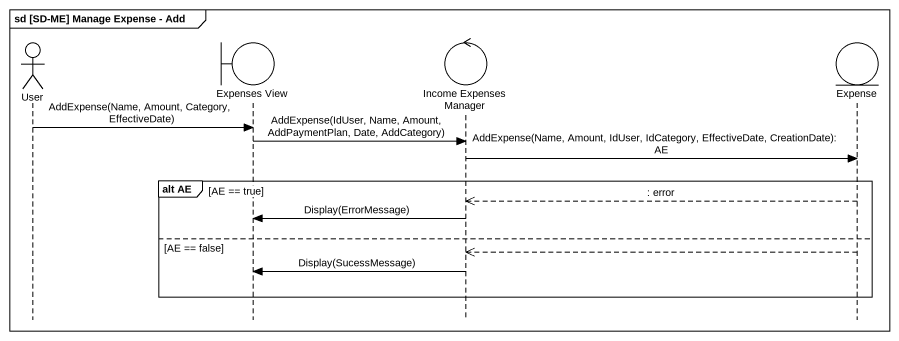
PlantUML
@startuml
mainframe sd [SD-ME] Manage Expense - Add
hide footbox
actor User
boundary "Expenses View" as Expenses_View
control "Income Expenses Manager" as Income_Expenses_Manager
entity Expense

User -> Expenses_View : AddExpense(Name, Amount, Category, EffectiveDate)
Expenses_View -> Income_Expenses_Manager : AddExpense(IdUser, Name, Amount, AddPaymentPlan, Date, AddCategory)
Income_Expenses_Manager -> Expense : AddExpense(Name, Amount, IdUser, IdCategory, EffectiveDate, CreationDate): AE
group alt AE [AE == true]
  Expense -->> Income_Expenses_Manager : : error
  Income_Expenses_Manager -> Expenses_View : Display(ErrorMessage)
else AE == false
  Expense -->> Income_Expenses_Manager
  Income_Expenses_Manager -> Expenses_View : Display(SucessMessage)
end
@enduml
